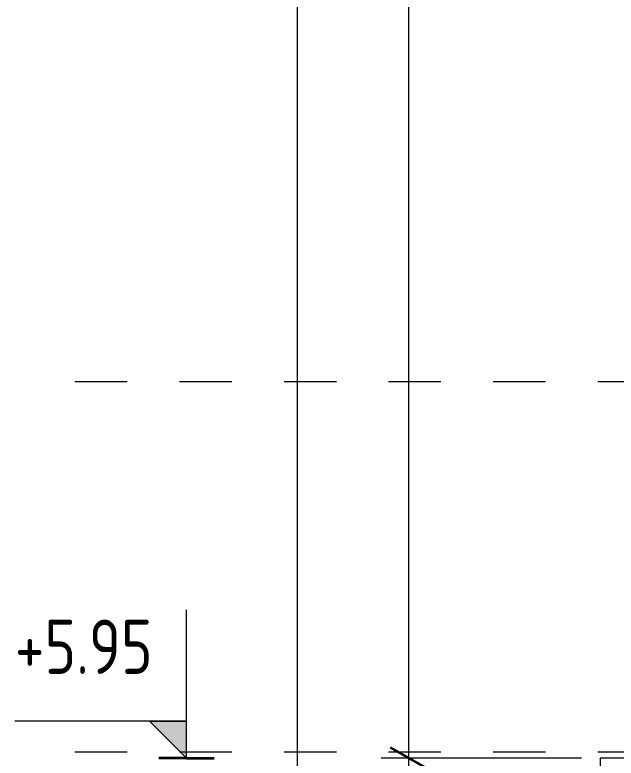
# Model space of a CAD drawing. Header units: millimetres. Extents: x 18162 to 7085488, y 72188 to 247925.
# Drawn here: x 4804653 to 4809520, y 88787 to 94807 of the extents above; entities that cross this region are included whole.
import ezdxf

# ---------------------------------------------------------------- set-up
doc = ezdxf.new("R2010")
doc.units = ezdxf.units.MM
doc.header["$MEASUREMENT"] = 0
doc.linetypes.add('Dashed', pattern=[423.333333, 211.666667, -211.666667])
doc.layers.add('Structural - Bearing', color=7, linetype='Continuous')
doc.styles.add('GENERATED_STYLE_3', font='', dxfattribs={"width": 0.8})
doc.styles.get('GENERATED_STYLE_3').set_extended_font_data('ISOCPEUR MON')
doc.dimstyles.new('GENERATED_STYLE__15', dxfattribs={"dimtxt": 440.00001, "dimasz": 228, "dimexe": 0.18, "dimexo": 150, "dimgap": 0, "dimtad": 1, "dimdec": 0, "dimzin": 0, "dimdsep": 46, "dimtxsty": 'GENERATED_STYLE_3', "dimblk": 'ARROWHEAD_2', "dimblk1": 'ARROWHEAD_2', "dimblk2": 'ARROWHEAD_2', "dimcen": 0.09, "dimclrd": 13, "dimclre": 13, "dimclrt": 13, "dimadec": 0, "dimazin": 0, "dimtfac": 1, "dimtdec": 4, "dimtmove": 0, "dimatfit": 3, "dimfxl": 1, "dimtolj": 1, "dimtzin": 0, "dimarcsym": 0})

# ---------------------------------------------------------------- blocks, each defined once
blk = doc.blocks.new('*D2153', base_point=(4860813, 82836.7))
at = {"color": 12, "linetype": 'Continuous', "lineweight": 35}
for p, q in [((4807691.8, 88873.3), (4807991.8, 88700.1)), ((4807691.8, 88673.3), (4807991.8, 88500.1))]:
    blk.add_line(p, q, dxfattribs=at)
at = {"color": 13, "linetype": 'Continuous', "lineweight": 13}
for p, q in [((4807841.8, 88586.7), (4807841.8, 88786.7)), ((4809239.5, 88586.7), (4807616.8, 88586.7))]:
    blk.add_line(p, q, dxfattribs=at)
blk = doc.blocks.new('ARROWHEAD_2')
at = {"color": 0, "linetype": 'Continuous', "lineweight": 0}
for p, q in [((-0.378, -0.655), (0.378, 0.655)), ((0, 0), (-1, 0))]:
    blk.add_line(p, q, dxfattribs=at)
blk = doc.blocks.new('*D2154', base_point=(4860813, 82836.7))
at = {"color": 12, "linetype": 'Continuous', "lineweight": 35}
for p, q in [((4807691.8, 121673.3), (4807991.8, 121500.1)), ((4807691.8, 88873.3), (4807991.8, 88700.1))]:
    blk.add_line(p, q, dxfattribs=at)
at = {"color": 13, "linetype": 'Continuous', "lineweight": 13}
for p, q in [((4809319.9, 121586.7), (4807616.8, 121586.7)), ((4807841.8, 88786.7), (4807841.8, 121586.7)), ((4809239.5, 88786.7), (4807616.8, 88786.7)), ((4807841.8, 88586.7), (4807841.8, 88786.7))]:
    blk.add_line(p, q, dxfattribs=at)
at = {"color": 13, "lineweight": 13, "char_height": 440, "attachment_point": 7, "rotation": 90, "style": 'GENERATED_STYLE_3'}
for s, insert in [('\\A1;{\\pql;\\fISOCPEUR MON|b0|i0|c0|p0;\\W0.800000;200}', (4807881.5, 120762.3)), ('\\A1;{\\pql;\\fISOCPEUR MON|b0|i0|c0|p0;\\W0.800000;32,800}', (4807969.4, 104141.6))]:
    blk.add_mtext(s, dxfattribs=dict(at, insert=insert))
blk = doc.blocks.new('*D2162', base_point=(4860813, 82836.7))
at = {"color": 12, "linetype": 'Continuous', "lineweight": 35}
for p, q in [((4806791.8, 129223.3), (4807091.8, 129050.1)), ((4806791.8, 82823.3), (4807091.8, 82650.1))]:
    blk.add_line(p, q, dxfattribs=at)
at = {"color": 13, "linetype": 'Continuous', "lineweight": 13}
for p, q in [((4809439.5, 129136.7), (4806716.8, 129136.7)), ((4806941.8, 82736.7), (4806941.8, 129136.7)), ((4809439.5, 82736.7), (4806716.8, 82736.7)), ((4806941.8, 82590), (4806941.8, 82736.7))]:
    blk.add_line(p, q, dxfattribs=at)
at = {"color": 13, "lineweight": 13, "insert": (4807069.4, 105225.3), "char_height": 440, "attachment_point": 7, "rotation": 90, "style": 'GENERATED_STYLE_3'}
blk.add_mtext('\\A1;{\\pql;\\fISOCPEUR MON|b0|i0|c0|p0;\\W0.800000;46,400}', dxfattribs=at)

msp = doc.modelspace()

# ---------------------------------------------------------------- hatches: boundary and pattern name
at = {"linetype": 'Continuous', "lineweight": 13}
msp.add_hatch(color=13, dxfattribs=at).paths.add_polyline_path([(4806041.8, 88786.7), (4806041.8, 89086.7), (4805741.8, 89086.7)])

# ---------------------------------------------------------------- linework, layer by layer
at = {"color": 8, "linetype": 'Dashed', "lineweight": 13, "ltscale": 2}
for p, q in [((4805138.5, 91836.7), (4846132, 91836.7)), ((4805138.5, 88836.7), (4846132, 88836.7))]:
    msp.add_line(p, q, dxfattribs=at)
at = {"color": 13, "linetype": 'Continuous', "lineweight": 13}
for p, q in [((4806041.8, 88786.7), (4806041.8, 89986.7)), ((4806041.8, 89086.7), (4804652.8, 89086.7)), ((4806041.8, 88786.7), (4805741.8, 89086.7)), ((4805741.8, 89086.7), (4806041.8, 89086.7))]:
    msp.add_line(p, q, dxfattribs=at)
at = {"color": 12, "linetype": 'Continuous', "lineweight": 35}
for q in [(4805816.8, 88786.7), (4806266.8, 88786.7)]:
    msp.add_line((4806041.8, 88786.7), q, dxfattribs=at)
at = {"layer": 'Structural - Bearing', "color": 7, "linetype": 'Continuous', "lineweight": 13}
for p, q in [((4809839.5, 88786.7), (4809389.5, 88786.7)), ((4809389.5, 88786.7), (4809389.5, 88586.7))]:
    msp.add_line(p, q, dxfattribs=at)

# ---------------------------------------------------------------- texts
at = {"color": 13, "lineweight": 13, "insert": (4804652.8, 89468.9), "char_height": 440, "attachment_point": 7, "style": 'GENERATED_STYLE_3'}
msp.add_mtext('\\A1;{\\pql;\\fISOCPEUR MON|b0|i0|c0|p0;\\W0.800000;+5.95}', dxfattribs=at)

# ---------------------------------------------------------------- dimensions: what is measured, and where the dimension line sits
at = {"color": 13, "linetype": 'Continuous', "lineweight": 13}
for base, p1, p2, picture, middle in [((4806941.8, 129136.7), (4809589.5, 82736.7), (4809589.5, 129136.7), '*D2162', (4806633.8, 106129.8)), ((4807841.8, 121586.7), (4809389.5, 88786.7), (4809469.9, 121586.7), '*D2154', (4807533.8, 105046.1)), ((4807841.8, 88786.7), (4809389.5, 88586.7), (4809389.5, 88786.7), '*D2153', (4807533.8, 88264.6))]:
    dim = msp.add_linear_dim(base=base, p1=p1, p2=p2, angle=90, dimstyle='GENERATED_STYLE__15', dxfattribs=at)
    dim.commit()
    dim.dimension.update_dxf_attribs({"geometry": picture, "text_midpoint": middle, "dimtype": 160, "text_rotation": 90})

doc.saveas('drawing.dxf')
